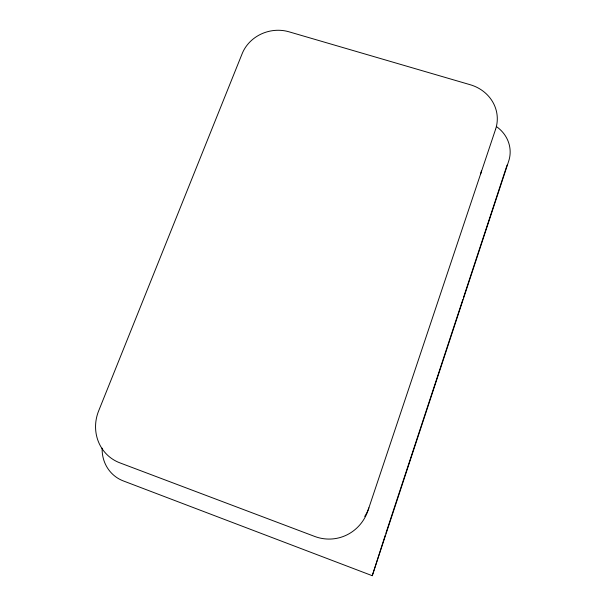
<?xml version="1.0" encoding="UTF-8"?>
<svg xmlns="http://www.w3.org/2000/svg" width="606" height="606" viewBox="0 0 606 606"><rect width="100%" height="100%" fill="white"/><g stroke="black" fill="none" stroke-linecap="round" stroke-linejoin="round"><path stroke-width="0.91" d="M102.141 448.145A35.86 33.891 -61.8 0 0 123.253 480.899L372.258 575.7L385.272 535.159M385.855 533.363L442.486 361.335M442.781 360.441L462.84 299.493M463.431 297.697L507.093 165.052M372.258 575.7L508.699 161.105A33.686 31.292 5.2 0 0 496.488 126.631M481.391 170.99A33.625 31.451 3.2 0 1 480.437 174.551M368.902 507.828A36.898 35.852 82.4 0 1 364.698 516.471M495.594 129.245L367.978 510.555A42.632 41.405 84 0 1 314.741 536.454L119.783 462.817A41.056 38.837 -58.7 0 1 98.634 410.936L242.165 53.661A36.898 33.686 -14.9 0 1 288.979 31.8L470.264 84.742A38.451 35.496 2.1 0 1 495.594 129.245"/></g></svg>
